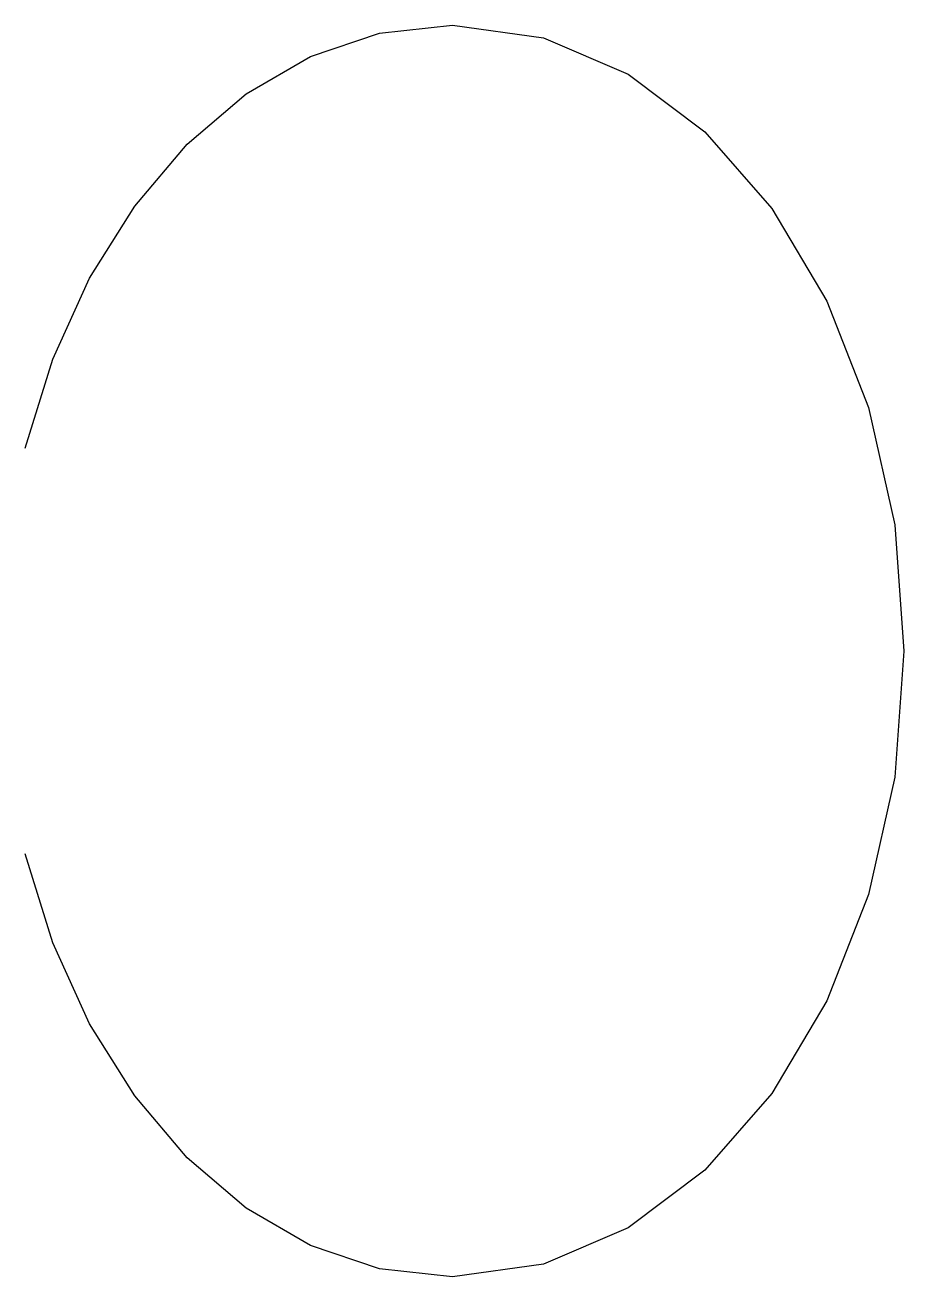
# Model space of a CAD drawing. Extents: x 95 to 174, y -109 to 3.
import ezdxf

# ---------------------------------------------------------------- set-up
doc = ezdxf.new("R2010")
doc.units = 0
doc.layers.add('PHASER', color=7, linetype='CONTINUOUS')

msp = doc.modelspace()

# ---------------------------------------------------------------- linework, layer by layer
at = {"layer": 'PHASER', "color": 250}
msp.add_lwpolyline([(95.226, -34.7013), (97.698, -26.7707), (100.9886, -19.5318), (105.0165, -13.0974), (109.7004, -7.5801), (114.9591, -3.0926), (120.7111, 0.2523), (126.8752, 2.3418), (133.3701, 3.0634), (141.4938, 1.9281), (149.0603, -1.3279), (155.9074, -6.48), (161.8731, -13.3034), (166.7952, -21.5735), (170.5118, -31.0655), (172.8605, -41.5548), (173.6795, -52.8166), (172.8605, -64.0784), (170.5118, -74.5677), (166.7952, -84.0597), (161.8731, -92.3298), (155.9074, -99.1532), (149.0603, -104.3053), (141.4938, -107.5613), (133.3701, -108.6966), (126.8757, -107.9751), (120.7121, -105.8859), (114.9604, -102.5415), (109.702, -98.0548), (105.0182, -92.5382), (100.9903, -86.1047), (97.6996, -78.8668), (95.2273, -70.9372)], dxfattribs=at)

doc.saveas('drawing.dxf')
